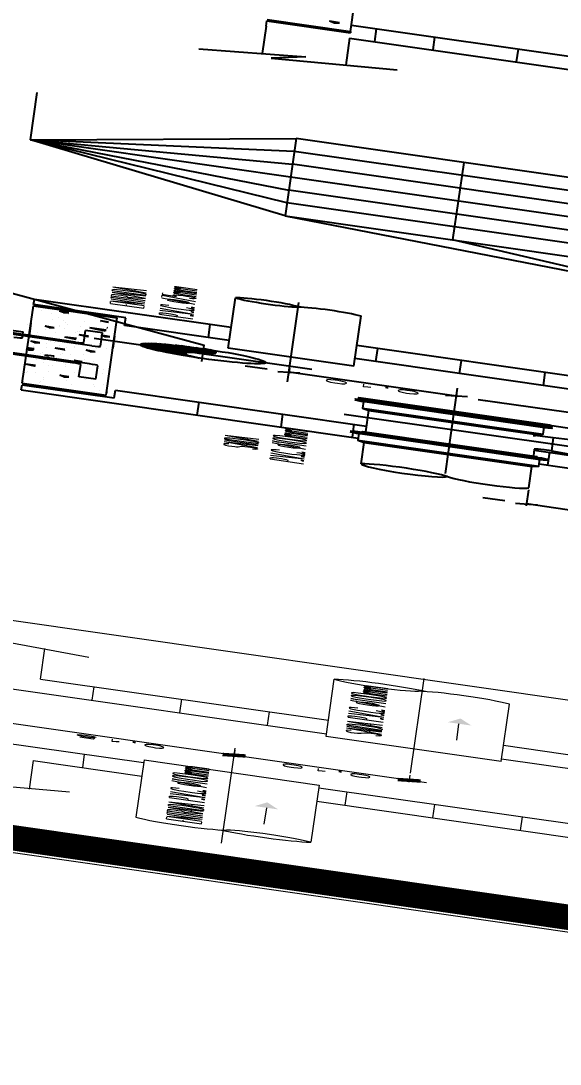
# Model space of a CAD drawing. Header units: millimetres. Extents: x -361192058 to 101130107379, y -14071650034 to 19218552450.
# Drawn here: x -134237.2 to -134110.9, y 42797.1 to 43041.3 of the extents above; entities that cross this region are included whole.
import ezdxf
from ezdxf.enums import TextEntityAlignment as Align

# ---------------------------------------------------------------- set-up
doc = ezdxf.new("R2010")
doc.units = ezdxf.units.MM
doc.header["$LTSCALE"] = 0.5
doc.linetypes.add('CENTER2', pattern=[28.575, 19.05, -3.175, 3.175, -3.175])
for name, color, linetype in [('02', 2, 'Continuous'), ('DETALLHES_CAIXAS', 6, 'Continuous'), ('TXT_0', 7, 'Continuous')]:
    doc.layers.add(name, color=color, linetype=linetype)
doc.styles.add('ROMANS', font='romans', dxfattribs={"height": 0.1})
doc.styles.get("Standard").update_dxf_attribs({"font": 'txt.shx', "height": 0.12})

# ---------------------------------------------------------------- blocks, each defined once
blk = doc.blocks.new('*X232')
at = {"color": 0}
for p, q in [((189.8088, 137.7834), (190.1389, 138.1135)), ((190.1814, 138.1029), (190.1941, 138.1157)), ((189.8227, 137.8503), (190.072, 138.0996)), ((189.8716, 137.9523), (189.97, 138.0507)), ((189.9123, 137.8339), (190.1814, 138.1029)), ((189.98, 137.8485), (190.1814, 138.0499)), ((190.1814, 138.0499), (190.2424, 138.1109)), ((190.1814, 137.9969), (190.2856, 138.1011)), ((190.1814, 137.9438), (190.3249, 138.0874)), ((190.1814, 137.8908), (190.3608, 138.0702)), ((190.1814, 137.8378), (190.3936, 138.05)), ((190.0313, 137.8469), (190.1814, 137.9969)), ((190.1814, 137.7847), (190.4237, 138.0271)), ((190.1983, 137.7487), (190.4511, 138.0014)), ((190.0744, 137.8369), (190.1814, 137.9438)), ((190.2436, 137.7409), (190.4758, 137.9731)), ((190.2966, 137.7409), (190.4978, 137.9421)), ((190.1116, 137.8211), (190.1814, 137.8908)), ((190.3497, 137.7409), (190.517, 137.9082)), ((190.4027, 137.7409), (190.533, 137.8712)), ((190.1442, 137.8006), (190.1814, 137.8378)), ((190.4557, 137.7409), (190.5455, 137.8306)), ((190.1726, 137.7759), (190.1814, 137.7847)), ((190.5088, 137.7409), (190.5537, 137.7858)), ((190.227, 137.7243), (190.2436, 137.7409)), ((190.259, 137.7033), (190.2966, 137.7409)), ((190.2948, 137.686), (190.3497, 137.7409)), ((190.3349, 137.6731), (190.4027, 137.7409)), ((190.3803, 137.6655), (190.4557, 137.7409)), ((190.4333, 137.6655), (190.5088, 137.7409)), ((190.5, 137.6791), (190.5563, 137.7354))]:
    blk.add_line(p, q, dxfattribs=at)
blk = doc.blocks.new('ADS_DET_CG125L')
at = {"layer": 'DETALLHES_CAIXAS'}
for p, q in [((0.56544, 1.30999), (0.56544, 1.10895)), ((0.56544, 1.30999), (0.60544, 1.30999)), ((0.60544, 1.30999), (0.60544, 1.25495)), ((0.61698, 1.30998), (1.07298, 1.30998)), ((0.61698, 1.30998), (0.61698, 1.25998)), ((0.99232, 1.30998), (1.21698, 1.30998)), ((1.21698, 1.30998), (1.21698, 1.25998)), ((1.22544, 1.30992), (1.26544, 1.30992)), ((1.22544, 1.25495), (1.22544, 1.30992)), ((1.26544, 1.19245), (1.26544, 1.30992)), ((0.61698, 1.25998), (1.07298, 1.25998)), ((0.98232, 1.25998), (1.21698, 1.25998)), ((0.60544, 1.25495), (0.66544, 1.25495)), ((0.66544, 1.25495), (0.66544, 1.10495)), ((1.16544, 1.19245), (1.16544, 1.25495)), ((1.16544, 1.25495), (1.22544, 1.25495)), ((0.56544, 1.20495), (0.66544, 1.20495)), ((1.16544, 1.20495), (1.26544, 1.20495)), ((2.17225, 1.17024), (2.17225, 0.57024)), ((2.77225, 1.17024), (2.17225, 1.17024)), ((2.27225, 0.57024), (2.27225, 1.17024)), ((2.37225, 0.57024), (2.37225, 1.17024)), ((2.47225, 0.57024), (2.47225, 1.17024)), ((2.57225, 0.57024), (2.57225, 1.17024)), ((2.67225, 0.57024), (2.67225, 1.17024)), ((2.77225, 0.57024), (2.77225, 1.17024)), ((0.56544, 1.15495), (0.66544, 1.15495)), ((1.16544, 0.50495), (1.16544, 1.11745)), ((1.26544, 0.40495), (1.26544, 1.11745)), ((0.61035, 1.1124), (0.66544, 1.1124)), ((1.16544, 1.10495), (1.26544, 1.10495)), ((2.77225, 1.07024), (2.17225, 1.07024)), ((1.16544, 1.05495), (1.26544, 1.05495)), ((0.66544, 1.00495), (0.66544, 0.50495)), ((1.16544, 1.00495), (1.26544, 1.00495)), ((0.56544, 1.00095), (0.56544, 0.40495)), ((0.56544, 0.99564), (0.66544, 0.99564))]:
    blk.add_line(p, q, dxfattribs=at)
at = {"layer": 'TXT_0'}
for p, q in [((1.32594, 1.34598), (1.10187, 1.20677)), ((0.82685, 1.28234), (0.82685, 1.32872)), ((0.83685, 1.27234), (0.83685, 1.32872)), ((0.97685, 1.27234), (0.97685, 1.32872)), ((0.98685, 1.28234), (0.98685, 1.32872)), ((2.17225, 1.17024), (2.47314, 1.32557)), ((2.27225, 1.17024), (2.47314, 1.32557)), ((2.47314, 1.32557), (2.37225, 1.17024)), ((2.47225, 1.17024), (2.47314, 1.32557)), ((2.47314, 1.32557), (2.83982, 1.32557)), ((2.47314, 1.32557), (2.77225, 1.17024)), ((2.67225, 1.17024), (2.47314, 1.32557)), ((2.47314, 1.32557), (2.57225, 1.17024)), ((1.00685, 1.32372), (1.00685, 1.31372)), ((0.96185, 1.31372), (0.97685, 1.31372)), ((0.98685, 1.31372), (1.00685, 1.31372)), ((1.00869, 1.31363), (1.00869, 1.31363)), ((0.62932, 1.30919), (0.62932, 1.30919)), ((0.70058, 1.30941), (0.70058, 1.30942)), ((0.70495, 1.30858), (0.70495, 1.30858)), ((0.71469, 1.30794), (0.71469, 1.30794)), ((0.75975, 1.30425), (0.76408, 1.30942)), ((0.76514, 1.30377), (0.7641, 1.30941)), ((0.87716, 1.30921), (0.88057, 1.31052)), ((0.87716, 1.30921), (0.88163, 1.30619)), ((0.88164, 1.30617), (0.8831, 1.31052)), ((0.88235, 1.30724), (0.88549, 1.31052)), ((0.88235, 1.30724), (0.89035, 1.306)), ((0.89036, 1.30599), (0.88984, 1.31052)), ((0.90452, 1.30649), (0.90452, 1.30649)), ((0.93884, 1.30614), (0.94514, 1.30856)), ((0.93884, 1.30614), (0.94331, 1.30312)), ((0.94332, 1.30311), (0.94515, 1.30855)), ((1.08298, 1.30998), (0.98232, 1.30998)), ((0.98616, 1.31067), (0.98616, 1.31067)), ((1.06638, 1.31203), (1.06638, 1.31203)), ((1.10152, 1.30971), (1.10152, 1.30971)), ((0.63758, 1.29991), (0.63758, 1.29991)), ((0.71306, 1.30342), (0.71306, 1.30342)), ((0.75975, 1.30425), (0.76513, 1.30378)), ((0.76274, 1.30591), (0.76274, 1.30591)), ((0.81078, 1.30388), (0.81078, 1.30388)), ((0.8243, 1.2986), (0.82864, 1.30377)), ((0.82969, 1.29812), (0.82865, 1.30376)), ((0.83256, 1.30356), (0.83256, 1.30356)), ((0.85797, 1.30521), (0.85797, 1.30521)), ((0.85831, 1.30015), (0.85831, 1.30015)), ((0.85882, 1.30185), (0.85882, 1.30185)), ((0.86806, 1.30092), (0.86806, 1.30092)), ((1.01964, 1.30528), (1.01964, 1.30528)), ((1.04903, 1.3007), (1.04903, 1.3007)), ((1.06818, 1.29894), (1.07448, 1.30135)), ((1.07266, 1.2959), (1.07449, 1.30134)), ((1.18939, 1.30504), (1.18939, 1.30504)), ((1.2037, 1.30092), (1.2037, 1.30092)), ((0.65247, 1.29957), (0.65247, 1.29957)), ((0.6676, 1.29766), (0.6676, 1.29766)), ((0.68562, 1.29788), (0.68562, 1.29788)), ((0.73367, 1.29585), (0.73367, 1.29585)), ((0.77594, 1.29611), (0.77594, 1.29611)), ((0.78171, 1.29382), (0.78171, 1.29382)), ((0.79847, 1.29908), (0.79847, 1.29908)), ((0.8243, 1.2986), (0.82968, 1.29813)), ((0.8443, 1.2951), (0.8443, 1.2951)), ((0.85207, 1.29648), (0.85438, 1.29923)), ((0.85207, 1.29388), (0.85542, 1.29359)), ((0.85543, 1.29357), (0.85439, 1.29921)), ((0.9161, 1.29889), (0.9161, 1.29889)), ((0.94452, 1.29897), (0.94452, 1.29897)), ((0.96289, 1.29455), (0.96289, 1.29455)), ((0.96414, 1.29686), (0.96414, 1.29686)), ((0.97418, 1.29952), (0.97418, 1.29952)), ((0.9784, 1.29235), (0.98541, 1.29965)), ((0.98642, 1.29109), (0.98542, 1.29964)), ((0.99257, 1.29694), (0.99257, 1.29694)), ((1.04061, 1.29491), (1.04061, 1.29491)), ((1.06818, 1.29894), (1.07265, 1.29592)), ((1.13255, 1.29756), (1.13255, 1.29756)), ((1.15696, 1.29417), (1.15696, 1.29417)), ((1.17557, 1.29896), (1.17557, 1.29896)), ((1.19752, 1.29173), (1.20382, 1.29415)), ((1.20201, 1.28869), (1.20383, 1.29413)), ((0.62139, 1.29132), (0.62139, 1.29132)), ((0.71101, 1.28629), (0.71731, 1.28871)), ((0.71549, 1.28325), (0.71732, 1.28869)), ((0.7191, 1.28863), (0.7191, 1.28863)), ((0.82976, 1.29179), (0.82976, 1.29179)), ((0.85038, 1.29231), (0.85038, 1.29231)), ((0.8778, 1.28976), (0.8778, 1.28976)), ((0.88703, 1.28883), (0.88703, 1.28883)), ((0.91459, 1.28841), (0.91893, 1.29358)), ((0.91459, 1.28841), (0.91997, 1.28794)), ((0.91998, 1.28792), (0.91894, 1.29356)), ((0.94036, 1.29159), (0.94036, 1.29159)), ((0.9784, 1.29235), (0.98641, 1.2911)), ((0.97915, 1.28276), (0.98349, 1.28793)), ((0.98454, 1.28227), (0.9835, 1.28792)), ((0.99654, 1.29169), (0.99654, 1.29169)), ((1.0072, 1.28202), (1.0138, 1.2889)), ((1.01461, 1.28202), (1.01381, 1.28889)), ((1.07594, 1.29011), (1.07594, 1.29011)), ((1.08866, 1.29288), (1.08866, 1.29288)), ((1.09847, 1.29307), (1.09847, 1.29307)), ((1.1115, 1.28841), (1.1115, 1.28841)), ((1.12308, 1.28995), (1.12308, 1.28995)), ((1.1367, 1.29085), (1.1367, 1.29085)), ((1.18475, 1.28882), (1.18475, 1.28882)), ((1.19752, 1.29173), (1.202, 1.28871)), ((0.68501, 1.28414), (0.68501, 1.28414)), ((0.71101, 1.28629), (0.71548, 1.28327)), ((0.79181, 1.28609), (0.79181, 1.28609)), ((0.80492, 1.28654), (0.80492, 1.28654)), ((0.84035, 1.27908), (0.84665, 1.2815)), ((0.84508, 1.27678), (0.84666, 1.28148)), ((0.88352, 1.2841), (0.88352, 1.2841)), ((0.93508, 1.2868), (0.93508, 1.2868)), ((0.94405, 1.28269), (0.94405, 1.28269)), ((0.94889, 1.28229), (0.94889, 1.28229)), ((0.9635, 1.28688), (0.9635, 1.28688)), ((0.97668, 1.28202), (0.98038, 1.28643)), ((0.97915, 1.28276), (0.98453, 1.28229)), ((0.9812, 1.28202), (0.98039, 1.28641)), ((0.98312, 1.28477), (0.98312, 1.28477)), ((1.01155, 1.28485), (1.01155, 1.28485)), ((1.0191, 1.28262), (1.0191, 1.28262)), ((1.05959, 1.28282), (1.05959, 1.28282)), ((1.06529, 1.28207), (1.06529, 1.28207)), ((0.66248, 1.28117), (0.66248, 1.28117)), ((0.72685, 1.26734), (0.72685, 1.27734)), ((0.72685, 1.27734), (0.82185, 1.27734)), ((0.73933, 1.27708), (0.73933, 1.27708)), ((0.75871, 1.28021), (0.75871, 1.28021)), ((0.84035, 1.27908), (0.84376, 1.27678)), ((0.86572, 1.27555), (0.86572, 1.27555)), ((0.90343, 1.27653), (0.90343, 1.27653)), ((0.93088, 1.27297), (0.93718, 1.27539)), ((0.93537, 1.26994), (0.93719, 1.27537)), ((0.99185, 1.27734), (1.08685, 1.27734)), ((1.04059, 1.27561), (1.04493, 1.28078)), ((1.04059, 1.27561), (1.04597, 1.27514)), ((1.04598, 1.27512), (1.04494, 1.28077)), ((1.07059, 1.28094), (1.07059, 1.28094)), ((1.08685, 1.26734), (1.08685, 1.27734)), ((1.10763, 1.28079), (1.10763, 1.28079)), ((1.15568, 1.27876), (1.15568, 1.27876)), ((1.20372, 1.27673), (1.20372, 1.27673)), ((0.71197, 1.27346), (0.71197, 1.27346)), ((0.85722, 1.27019), (0.85722, 1.27019)), ((0.93088, 1.27297), (0.93535, 1.26995)), ((0.95923, 1.26953), (0.95923, 1.26953)), ((1.10284, 1.2667), (1.10985, 1.274)), ((1.10514, 1.26996), (1.10948, 1.27513)), ((1.10514, 1.26996), (1.11052, 1.26949)), ((1.11053, 1.26948), (1.10949, 1.27512)), ((1.11086, 1.26544), (1.10986, 1.27399)), ((1.16572, 1.26955), (1.16572, 1.26955)), ((1.16999, 1.26466), (1.17404, 1.26949)), ((1.17493, 1.26466), (1.17405, 1.26947)), ((1.18825, 1.27251), (1.18825, 1.27251)), ((1.20261, 1.27096), (1.20261, 1.27096)), ((0.64874, 1.26422), (0.64874, 1.26422)), ((0.66651, 1.2677), (0.66651, 1.2677)), ((0.68684, 1.26807), (0.68684, 1.26807)), ((0.72685, 1.26734), (0.83185, 1.26734)), ((0.77479, 1.26358), (0.77479, 1.26358)), ((0.80888, 1.26807), (0.80888, 1.26807)), ((0.81047, 1.26345), (0.81047, 1.26345)), ((0.9733, 1.26354), (0.9733, 1.26354)), ((0.98185, 1.26734), (1.08685, 1.26734)), ((1.04075, 1.26542), (1.04075, 1.26542)), ((1.06022, 1.26576), (1.06573, 1.26788)), ((1.06022, 1.26576), (1.0647, 1.26274)), ((1.06471, 1.26273), (1.06643, 1.26788)), ((1.10284, 1.2667), (1.11085, 1.26546)), ((1.12701, 1.26466), (1.1282, 1.26512)), ((1.12806, 1.26466), (1.12821, 1.2651)), ((0.6203, 1.26136), (0.6203, 1.26136)), ((0.64101, 1.25942), (0.64169, 1.25968)), ((0.64162, 1.25942), (0.6417, 1.25966)), ((0.69679, 1.26219), (0.69679, 1.26219)), ((0.74483, 1.26016), (0.74483, 1.26016)), ((0.75226, 1.26061), (0.75226, 1.26061)), ((0.90674, 1.26052), (0.90674, 1.26052)), ((1.07298, 1.25998), (0.98232, 1.25998)), ((1.10588, 1.19245), (1.49589, 1.19245)), ((1.10588, 1.11745), (1.10588, 1.19245)), ((2.17225, 1.17024), (2.02421, 0.94148)), ((1.10588, 1.11745), (1.49589, 1.11745)), ((0.54837, 1.10895), (0.54837, 1.00095)), ((0.56544, 1.1124), (0.60239, 1.1124)), ((0.79625, 1.10895), (0.79625, 1.00095)), ((2.02421, 0.94148), (2.17225, 1.07024)), ((0.86074, 0.86848), (0.86987, 1.0192))]:
    blk.add_line(p, q, dxfattribs=at)
at = {"layer": 'TXT_0', "linetype": 'CENTER2'}
for p, q in [((1.03766, 1.27177), (1.03766, 1.14183)), ((0.97566, 1.20677), (1.10187, 1.20677)), ((0.91441, 1.15495), (1.53044, 1.15495)), ((0.72882, 0.70532), (0.72882, 1.11908)), ((0.39035, 1.05495), (1.05283, 1.05495))]:
    blk.add_line(p, q, dxfattribs=at)
at = {"layer": 'TXT_0', "linetype": 'ByBlock'}
for p, q in [((0.98959, 1.16795), (0.98959, 1.18095)), ((0.98309, 1.16145), (0.99609, 1.14845)), ((1.0198, 1.15495), (0.97459, 1.15495)), ((0.98959, 1.05495), (0.98959, 1.15495)), ((0.99609, 1.04845), (0.98309, 1.06145)), ((0.99609, 1.04845), (0.98309, 1.06145)), ((0.97755, 1.05495), (1.00459, 1.05495)), ((0.97755, 1.05495), (1.00459, 1.05495)), ((0.98959, 1.04195), (0.98959, 0.51795)), ((0.98959, 1.04195), (0.98959, 1.02895)), ((0.24773, 1.01795), (0.24773, 1.03095)), ((0.24123, 1.01145), (0.25423, 0.99845)), ((0.35748, 1.00495), (0.23273, 1.00495)), ((0.24773, 0.65872), (0.24773, 1.00495))]:
    blk.add_line(p, q, dxfattribs=at)
at = {"layer": 'TXT_0'}
for points in [[(0.60137, 1.10895), (0.54837, 1.10895), (0.53825, 1.10495), (0.53825, 1.00495), (0.54837, 1.00095), (0.60137, 1.00095)], [(0.84925, 1.10895), (0.79625, 1.10895), (0.78614, 1.10495), (0.78614, 1.00495), (0.79625, 1.00095), (0.84925, 1.00095)], [(0.85925, 1.11195), (0.87325, 1.11195), (0.87325, 0.99795), (0.85925, 0.99795)], [(0.37248, 1.10495), (0.53825, 1.10495)], [(0.61137, 1.10695), (0.62037, 1.10695), (0.62037, 1.00295), (0.61137, 1.00295)], [(0.62037, 1.10495), (0.78614, 1.10495)], [(0.85925, 1.10695), (0.86825, 1.10695), (0.86825, 1.00295), (0.85925, 1.00295)], [(0.85925, 1.10195), (0.86325, 1.10195), (0.86325, 1.00795), (0.85925, 1.00795)], [(0.37248, 1.00495), (0.53825, 1.00495)], [(0.78282, 0.93172), (0.78282, 0.98472), (0.77882, 0.99483), (0.67882, 0.99483), (0.67482, 0.98472), (0.67482, 0.93172)]]:
    blk.add_lwpolyline(points, dxfattribs=at)
for points in [[(0.60587, 0.99612), (0.60687, 0.99612, 0.414214), (0.61137, 1.00062), (0.61137, 1.10955, 0.414214), (0.60687, 1.11405), (0.60587, 1.11405, 0.414214), (0.60137, 1.10955), (0.60137, 1.00062, 0.414214)], [(0.85375, 0.99612), (0.85475, 0.99612, 0.414214), (0.85925, 1.00062), (0.85925, 1.10955, 0.414214), (0.85475, 1.11405), (0.85375, 1.11405, 0.414214), (0.84925, 1.10955), (0.84925, 1.00062, 0.414214)]]:
    blk.add_lwpolyline(points, format="xyb", close=True, dxfattribs=at)
for points in [[(0.67882, 0.99483), (0.67882, 0.99924, 0.193767), (0.67249, 1.00495), (0.62037, 1.00495)], [(0.77882, 0.99483, 0.249457), (0.7755, 1.00673, 0.160647), (0.78614, 1.00495)]]:
    blk.add_lwpolyline(points, format="xyb", dxfattribs=at)
blk.add_circle((1.03766, 1.20677), 0.0375, dxfattribs=at)
for centre, radius, start, end in [((0.96185, 1.31872), 0.005, 180, 270), ((0.82185, 1.28234), 0.005, 270, 0), ((0.99185, 1.28234), 0.005, 180, 270), ((0.83185, 1.27234), 0.005, 270, 0), ((0.98185, 1.27234), 0.005, 180, 270), ((1.01929, 1.19305), 0.02455, 41.37649, 141.03852), ((1.06021, 1.2291), 0.02999, 221.37649, 299.48526), ((1.50609, 1.1732), 0.02178, 117.90192, 236.93012), ((1.4885, 1.17348), 0.02016, 293.24785, 70.1992), ((1.48199, 1.1362), 0.02237, 303.06988, 56.93012), ((0.37338, 1.07902), 0.02595, 91.97095, 261.47681), ((0.36051, 1.07975), 0.02789, 288.86351, 64.58426), ((0.37766, 1.02956), 0.02515, 108.86351, 258.11851)]:
    blk.add_arc(centre, radius, start, end, dxfattribs=at)
at = {"layer": 'TXT_0', "xscale": 0.1000000000000014, "yscale": 0.1000000000000014, "zscale": 0.1000000000000014}
blk.add_blockref('*X232', (-17.98047, -12.56732), dxfattribs=at)
at = {"layer": 'TXT_0', "style": 'ROMANS'}
for s, p in [('ENTRADA ', (1.31414, 1.2551)), ('P.V.C. %%C75mm', (1.28621, 1.22554)), ('SAIDA ', (0.36233, 1.17693)), ('P.V.C. %%C100mm', (0.30688, 1.14874))]:
    blk.add_text(s, height=0.02, dxfattribs=at).set_placement(p, align=Align.MIDDLE_LEFT)
at = {"layer": 'TXT_0', "linetype": 'ByBlock', "style": 'ROMANS'}
blk.add_text('0.10', height=0.02, rotation=90, dxfattribs=at).set_placement((0.96959, 1.10495), align=Align.MIDDLE_CENTER)
blk = doc.blocks.new('ADS_DET_CP50')
at = {"layer": 'DETALLHES_CAIXAS'}
for p, q in [((0.59468, 1.30443), (0.38116, 1.30443)), ((0.59468, 1.30443), (0.63477, 1.30443)), ((0.63477, 1.30443), (0.63477, 1.25443)), ((0.64468, 1.30443), (0.64468, 1.25443)), ((0.59468, 1.25443), (0.38325, 1.25443)), ((0.59468, 1.25443), (0.59468, 0.70443)), ((0.64468, 1.25443), (0.63477, 1.25443)), ((0.6455, 1.25443), (0.8655, 1.25443)), ((0.69468, 1.25443), (0.69468, 0.70443)), ((0.59468, 1.23943), (0.69468, 1.23943)), ((0.59468, 1.20443), (0.69468, 1.20443)), ((0.59468, 1.15443), (0.69468, 1.15443))]:
    blk.add_line(p, q, dxfattribs=at)
at = {"layer": 'TXT_0'}
for p, q in [((0.34692, 1.34207), (0.40462, 1.27864)), ((0.35558, 1.29882), (0.40462, 1.22386)), ((0.40462, 1.27864), (0.35558, 1.29882)), ((0.64705, 1.28103), (0.64705, 1.28103)), ((0.67423, 1.27705), (0.67423, 1.27705)), ((0.69344, 1.26501), (0.70044, 1.2677)), ((0.69841, 1.26166), (0.70044, 1.2677)), ((0.67607, 1.26643), (0.67607, 1.26643)), ((0.69259, 1.26215), (0.69259, 1.26215)), ((0.69344, 1.26501), (0.69841, 1.26166)), ((0.65472, 1.25717), (0.65472, 1.25717)), ((0.69819, 1.25509), (0.69819, 1.25509))]:
    blk.add_line(p, q, dxfattribs=at)
blk = doc.blocks.new('APROVADO QUADRA 21.2 MBVII')
at = {"layer": '02', "lineweight": 18}
blk.add_lwpolyline([(4476.7707, 2385.7337), (4537.9707, 2385.7337), (4537.9707, 2430.2837), (4476.7707, 2430.2837)], close=True, dxfattribs=at)
at = {"layer": '02', "lineweight": 18, "const_width": 0.1}
blk.add_lwpolyline([(4477.5207, 2386.4837), (4537.2207, 2386.4837), (4537.2207, 2429.5337), (4477.5207, 2429.5337)], close=True, dxfattribs=at)
at = {"layer": 'DETALLHES_CAIXAS', "lineweight": 18}
for p, q in [((4482.275, 2419.3923), (4482.275, 2418.8083)), ((4485.0655, 2419.3923), (4485.0655, 2418.1107)), ((4481.5774, 2419.2409), (4480.1024, 2419.2409)), ((4481.5774, 2419.2409), (4481.5774, 2418.8083)), ((4485.7632, 2419.2577), (4485.7632, 2418.1107)), ((4485.7632, 2419.2577), (4487.3491, 2419.2577)), ((4481.5774, 2419.0435), (4482.275, 2419.0435)), ((4485.0655, 2419.0435), (4485.7632, 2419.0435)), ((4485.0655, 2418.6947), (4485.7632, 2418.6947)), ((4485.0655, 2418.3459), (4485.7632, 2418.3459)), ((4481.5774, 2418.1107), (4481.5774, 2416.5041)), ((4482.275, 2418.1107), (4482.275, 2416.5041)), ((4481.5774, 2417.997), (4482.275, 2417.997)), ((4481.5774, 2417.6482), (4482.275, 2417.6482)), ((4485.0655, 2417.413), (4485.0655, 2416.5041)), ((4485.7632, 2417.413), (4485.7632, 2416.5041)), ((4481.5774, 2417.2994), (4482.275, 2417.2994))]:
    blk.add_line(p, q, dxfattribs=at)
at = {"layer": 'TXT_0', "linetype": 'ByBlock', "lineweight": 18}
for p, q in [((4488.5098, 2414.6903), (4488.5098, 2419.6703)), ((4483.3079, 2418.3897), (4483.3079, 2419.4734)), ((4483.3079, 2417.6921), (4483.3079, 2418.5292)), ((4483.5698, 2418.4595), (4483.2032, 2418.4595)), ((4483.5698, 2418.4595), (4483.2032, 2418.4595)), ((4483.5698, 2417.7618), (4483.2032, 2417.7618))]:
    blk.add_line(p, q, dxfattribs=at)
at = {"layer": 'TXT_0', "lineweight": 18}
for p, q in [((4479.9093, 2419.6043), (4480.2515, 2419.0813)), ((4487.5244, 2419.6244), (4487.2225, 2419.0813)), ((4482.4145, 2418.8083), (4479.452, 2418.8083)), ((4482.4145, 2418.8083), (4482.4145, 2418.1107)), ((4480.8812, 2418.3037), (4480.0268, 2418.3046)), ((4482.4145, 2418.1107), (4479.452, 2418.1107)), ((4484.926, 2418.1107), (4487.8885, 2418.1107)), ((4484.926, 2417.413), (4484.926, 2418.1107)), ((4486.5324, 2417.6008), (4485.678, 2417.5986)), ((4484.926, 2417.413), (4487.8885, 2417.413))]:
    blk.add_line(p, q, dxfattribs=at)
at = {"layer": 'TXT_0', "linetype": 'CENTER2', "lineweight": 18}
for p, q in [((4478.7655, 2418.4595), (4483.6744, 2418.4595)), ((4488.5751, 2417.7618), (4483.6744, 2417.7618))]:
    blk.add_line(p, q, dxfattribs=at)
at = {"layer": 'TXT_0', "linetype": 'ByBlock', "lineweight": 18, "const_width": 0.0136}
for points in [[(4483.2625, 2418.5048), (4483.3532, 2418.4141)], [(4483.3532, 2418.4141), (4483.2625, 2418.5048)], [(4483.2625, 2417.8072), (4483.3532, 2417.7165)]]:
    blk.add_lwpolyline(points, dxfattribs=at)
at = {"layer": 'TXT_0', "lineweight": 18}
for centre, radius, start, end in [((4479.5717, 2418.6292), 0.2154, 123.7472, 237.834), ((4479.605, 2418.3054), 0.2476, 137.2811, 231.8539), ((4479.3523, 2418.2803), 0.1968, 300.4664, 57.834), ((4487.9883, 2417.941), 0.1968, 120.4664, 237.834), ((4487.7356, 2417.916), 0.2476, 317.2811, 51.8539), ((4487.7689, 2417.5921), 0.2154, 303.7472, 57.834)]:
    blk.add_arc(centre, radius, start, end, dxfattribs=at)
for points in [[(4480.8813, 2418.3502), (4480.8812, 2418.2572), (4481.1603, 2418.3034)], [(4486.5325, 2417.6428), (4486.5323, 2417.5498), (4486.8115, 2417.5955)]]:
    blk.add_solid(points, dxfattribs=at)
at = {"lineweight": 18}
for name, p, xscale, yscale, zscale in [('ADS_DET_CP50', (4516.5253, 2410.0613), 6.654090768922506, 6.654090768922506, 6.654090768922506), ('ADS_DET_CG125L', (4496.5025, 2410.7497), 6.67507638106508, 6.67507638106508, 6.67507638106508)]:
    blk.add_blockref(name, p, dxfattribs=dict(at, xscale=xscale, yscale=yscale, zscale=zscale))
at = {"color": 0, "lineweight": 13, "flags": 8}
for p in [(4700.7247, 2280.1125), (4699.5738, 2277.8964), (4702.3546, 2276.195), (4703.6722, 2274.085), (4699.8445, 2272.2194), (4703.0488, 2270.137), (4703.0877, 2267.9803), (4700.6523, 2261.5216), (4700.7007, 2257.1593)]:
    blk.add_attdef('NIVEL', p, '', height=0.075, dxfattribs=at)
for rotation, width, p in [(90, 0.8, (4700.8205, 2275.7521)), (270, 0.6, (4703.8437, 2274.9021)), (90, 0.8, (4701.5575, 2268.5021)), (180, 0.6, (4651.1817, 2236.1931))]:
    blk.add_attdef('$PORTA', text='', height=0.09, rotation=rotation, dxfattribs=dict(at, width=width)).set_placement(p, align=Align.MIDDLE)
for p in [(4654.176, 2240.463), (4648.499, 2240.1923), (4637.8012, 2239.3845), (4633.4388, 2239.3361), (4656.3921, 2239.3121), (4652.4746, 2237.6822), (4646.4166, 2236.988), (4644.2598, 2236.9491), (4650.3646, 2236.3646)]:
    blk.add_attdef('NIVEL', p, '', height=0.075, rotation=270, dxfattribs=at)
at = {"color": 0, "lineweight": 13, "width": 0.8, "flags": 8}
for p in [(4652.0317, 2239.2163), (4644.7817, 2238.4793)]:
    blk.add_attdef('$PORTA', text='', height=0.09, dxfattribs=at).set_placement(p, align=Align.MIDDLE)
at = {"layer": 'TXT_0', "lineweight": 18, "style": 'ROMANS'}
for s, p in [('0.15', (4483.2451, 2418.7223)), ('0.10', (4483.2451, 2417.9014))]:
    blk.add_text(s, height=0.12557, rotation=90, dxfattribs=at).set_placement(p)
for s, p in [('ENTRADA P.V.C. %%C100mm', (4479.5596, 2418.6182)), ('SAIDA P.V.C. %%C100mm', (4485.2919, 2417.9659))]:
    blk.add_text(s, height=0.139527, dxfattribs=at).set_placement(p, align=Align.MIDDLE_LEFT)

msp = doc.modelspace()

# ---------------------------------------------------------------- block references
at = {"layer": '02', "color": 0, "lineweight": 30, "xscale": -4.574818403918471, "yscale": -59.40450511825884, "zscale": 4.574818403918471, "rotation": 261.8606972171988}
msp.add_blockref('APROVADO QUADRA 21.2 MBVII', (5129.041, 2225.201), dxfattribs=at)

doc.saveas('drawing.dxf')
